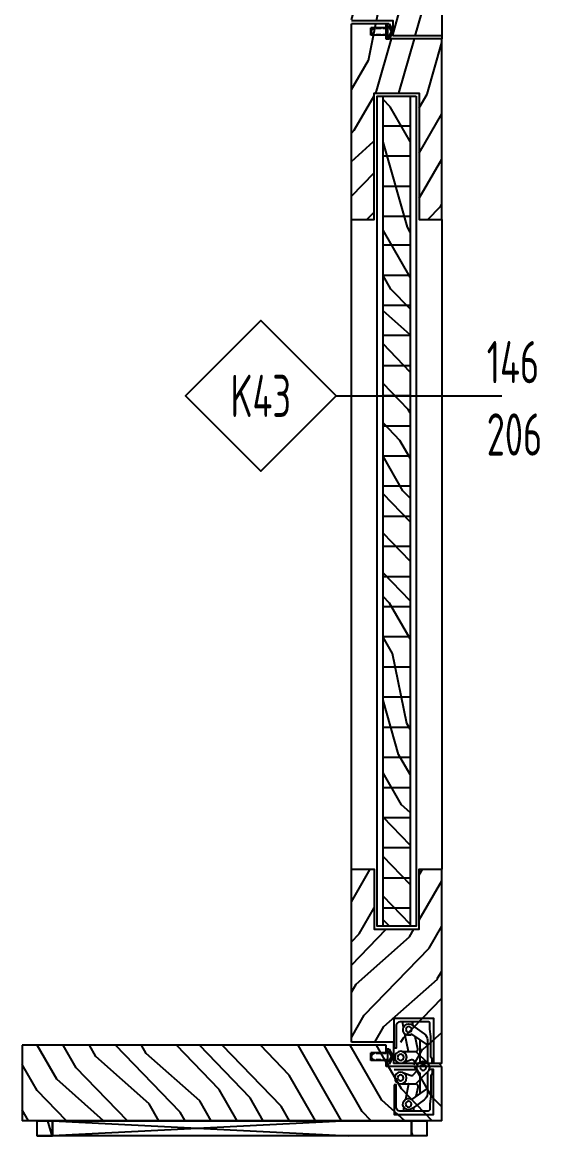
# Model space of a CAD drawing. Header units: millimetres. Extents: x 1322 to 4174, y 1889 to 3847.
# Drawn here: x 1341.7 to 1376.1, y 2641.9 to 2715.8 of the extents above; entities that cross this region are included whole.
import ezdxf
from ezdxf.enums import TextEntityAlignment as Align

# ---------------------------------------------------------------- set-up
doc = ezdxf.new("R2010")
doc.units = ezdxf.units.MM
doc.linetypes.add('DASHDOT', pattern=[1, 0.5, -0.25, 0, -0.25])
for name, color, linetype in [('axis', 5, 'DASHDOT'), ('dim_int', 183, 'Continuous'), ('elev3', 8, 'Continuous'), ('frame', 43, 'Continuous'), ('hatch', 137, 'Continuous'), ('mat_mortar', 145, 'Continuous'), ('mat_timber', 44, 'Continuous'), ('symbol_no', 12, 'Continuous')]:
    doc.layers.add(name, color=color, linetype=linetype)
doc.styles.add('text3', font='geniso.shx', dxfattribs={"width": 0.7})
pattern_1 = [(60, (-14966.279, 3911.23), (27.990381, 18.480762), [7.5, -6, 3, -7.5, 1.5, -4.5]), (60, (-14964.23, 3911.78), (27.990381, 18.480762), [4.5, -7.5, 4.5, -6, 1.5, -6]), (60, (-14963.68, 3909.73), (27.990381, 18.480762), [4.5, -7.5, 6, -4.5, 3, -4.5]), (60, (-14961.632, 3910.28), (27.990381, 18.480762), [4.5, -4.5, 6, -4.5, 6, -4.5]), (60, (-14959.583, 3910.829), (27.990381, 18.480762), [4.5, -4.5, 3, -4.5, 6, -7.5]), (60, (-14959.034, 3908.78), (27.990381, 18.480762), [6, -6, 1.5, -6, 3, -7.5]), (60, (-14958.485, 3906.73), (27.990381, 18.480762), [7.5, -4.5, 3, -7.5, 3, -4.5]), (60, (-14956.436, 3907.28), (27.990381, 18.480762), [7.5, -4.5, 3, -6, 4.5, -4.5]), (60, (-14955.137, 3906.53), (27.990381, 18.480762), [6, -6, 4.5, -4.5, 3, -6]), (60, (-14953.837, 3905.78), (27.990381, 18.480762), [7.5, -4.5, 3, -6, 3, -6]), (45.963757, (-14968.529, 3907.3335), (-15, -25.980762), [6.18465, -55.661934]), (45.963757, (-14961.98, 3915.677), (-15, -25.980762), [6.18465, -55.661934]), (45.963757, (-14961.431, 3913.628), (-15, -25.980762), [6.18465, -55.661934]), (45.963757, (-14959.382, 3914.177), (-15, -25.980762), [6.18465, -55.661934]), (45.963757, (-14963.882, 3906.3826), (-15, -25.980762), [6.18465, -55.661934]), (45.963757, (-14962.7836, 3902.2845), (-15, -25.980762), [6.18465, -55.661934]), (45.963757, (-14965.931, 3905.8335), (-15, -25.980762), [6.18465, -6.18465, 6.18465, -43.292634]), (45.963757, (-14963.333, 3904.3335), (-15, -25.980762), [6.18465, -6.18465, 6.18465, -43.292634]), (45.963757, (-14960.7346, 3902.8335), (-15, -25.980762), [6.18465, -6.18465, 6.18465, -43.292634]), (45.963757, (-14958.1365, 3901.3335), (-15, -25.980762), [6.18465, -6.18465, 6.18465, -43.292634]), (74.036243, (-14955.98, 3926.069), (15, 25.980762), [6.18465, -55.661934]), (74.036243, (-14954.681, 3925.319), (15, 25.980762), [6.18465, -55.661934]), (74.036243, (-14954.132, 3923.27), (15, 25.980762), [6.18465, -55.661934]), (74.036243, (-14953.583, 3921.221), (15, 25.980762), [6.18465, -55.661934]), (74.036243, (-14950.9846, 3919.721), (15, 25.980762), [6.18465, -55.661934]), (74.036243, (-14948.9356, 3920.27), (15, 25.980762), [6.18465, -55.661934]), (74.036243, (-14946.3375, 3918.77), (15, 25.980762), [6.18465, -55.661934]), (74.036243, (-14945.0384, 3918.02), (15, 25.980762), [6.18465, -55.661934]), (78.43495, (-14952.2836, 3920.471), (17.009619, 59.4615242), [4.74345, -90.12488]), (78.43495, (-14946.8865, 3920.819), (17.009619, 59.4615242), [4.74345, -90.12488]), (41.56505, (-14967.23, 3906.5835), (-42.990381, -44.4615242), [4.74345, -90.12488]), (41.56505, (-14958.6856, 3903.3826), (-42.990381, -44.4615242), [4.74345, -90.12488]), (41.56505, (-14952.6856, 3913.775), (-42.990381, -44.4615242), [4.74345, -90.12488]), (41.56505, (-14950.0875, 3912.275), (-42.990381, -44.4615242), [4.74345, -90.12488]), (41.56505, (-14956.0336, 3913.976), (-42.990381, -44.4615242), [4.74345, -14.2302, 4.74345, -71.15123])]

# ---------------------------------------------------------------- blocks, each defined once
blk = doc.blocks.new('EFEWFEWF')
at = {"layer": 'mat_mortar'}
for points in [[(148519.408, -67810.015), (148519.457, -67809.965)], [(148519.427, -67810.015), (148519.418, -67810.015)], [(148519.552, -67810.015), (148519.6, -67809.965)], [(148519.851, -67810.015), (148519.552, -67810.015)], [(148519.851, -67810.015), (148519.899, -67809.965)], [(148519.995, -67810.015), (148520.043, -67809.965)], [(148520.202, -67810.015), (148519.995, -67810.015)], [(148520.402, -67809.713), (148520.202, -67809.713), (148520.202, -67810.013)], [(148520.341, -67809.813), (148520.302, -67809.813), (148520.302, -67810.463)], [(148520.341, -67809.813), (148520.551, -67810.213), (148520.341, -67810.613)], [(148520.402, -67809.713), (148520.664, -67810.213), (148520.402, -67810.713)], [(148519.408, -67810.415), (148519.457, -67810.465)], [(148519.552, -67810.415), (148519.6, -67810.465)], [(148519.552, -67810.415), (148519.851, -67810.415)], [(148519.851, -67810.415), (148519.899, -67810.465)], [(148519.995, -67810.415), (148520.043, -67810.465)], [(148519.995, -67810.415), (148520.202, -67810.415)], [(148520.202, -67810.415), (148520.202, -67810.713), (148520.402, -67810.713)], [(148520.302, -67810.463), (148520.302, -67810.613), (148520.341, -67810.613)]]:
    blk.add_lwpolyline(points, dxfattribs=at)
blk.add_arc((148519.423, -67810.215), 0.2, 91.28527, 268.71473, dxfattribs=at)
at = {"layer": 'mat_timber'}
for points in [[(148520.202, -67809.965), (148519.202, -67809.965)], [(148519.202, -67810.465), (148519.202, -67809.965)], [(148520.202, -67810.465), (148519.202, -67810.465)]]:
    blk.add_lwpolyline(points, dxfattribs=at)
blk = doc.blocks.new('gizli mentese')
at = {"layer": 'elev3'}
for points in [[(-86274.658, -21121.969), (-86276.64, -21121.969), (-86276.64, -21124.569), (-86273.64, -21124.569), (-86273.64, -21124.489), (-86273.921, -21124.489), (-86274.061, -21124.409), (-86275.417, -21124.409), (-86275.921, -21124.329), (-86276.321, -21124.329, -0.350131), (-86276.4, -21124.24), (-86276.4, -21122.346, -0.301263), (-86276.202, -21122.099), (-86274.658, -21122.099), (-86274.658, -21121.969)], [(-86274.438, -21122.471), (-86274.438, -21123.363, 0.197563), (-86274.409, -21123.433), (-86273.673, -21124.177)], [(-86273.693, -21122.574), (-86273.894, -21123.115, 0.302831), (-86273.868, -21123.223), (-86273.551, -21123.518)], [(-86272.222, -21121.969), (-86270.24, -21121.969), (-86270.24, -21124.569), (-86273.24, -21124.569), (-86273.24, -21124.489), (-86272.959, -21124.489), (-86272.819, -21124.409), (-86271.463, -21124.409), (-86270.959, -21124.329), (-86270.559, -21124.329, 0.350131), (-86270.48, -21124.24), (-86270.48, -21122.346, 0.301263), (-86270.678, -21122.099), (-86272.222, -21122.099), (-86272.222, -21121.969)], [(-86273.039, -21122.534), (-86272.831, -21123.101, -0.301475), (-86272.856, -21123.209), (-86273.184, -21123.515)], [(-86272.288, -21122.462), (-86272.288, -21123.351, -0.197508), (-86272.317, -21123.421), (-86273.049, -21124.168)], [(-86276.16, -21123.193), (-86275.608, -21123.968, 0.242388), (-86275.201, -21124.177), (-86273.672, -21124.177)], [(-86275.443, -21123.346), (-86274.6, -21123.509, 0.279165), (-86274.405, -21123.437, 0.279165)], [(-86273.057, -21124.177), (-86271.634, -21124.177, 0.242426), (-86271.227, -21123.968), (-86270.679, -21123.199)], [(-86271.457, -21123.438), (-86272.072, -21123.557, -0.336223), (-86272.289, -21123.45), (-86272.304, -21123.404)], [(-86272.288, -21122.931, -0.039554), (-86272.266, -21122.928), (-86271.254, -21122.723)]]:
    blk.add_lwpolyline(points, format="xyb", dxfattribs=at)
for points in [[(-86276.04, -21122.589), (-86276.4, -21122.516)], [(-86274.438, -21122.914), (-86275.613, -21122.676)], [(-86273.64, -21123.443), (-86273.64, -21121.969)], [(-86273.24, -21121.969), (-86273.24, -21123.493)], [(-86270.716, -21122.614), (-86270.48, -21122.566)], [(-86276.4, -21123.161), (-86276.149, -21123.209)], [(-86274.862, -21124.177), (-86275.58, -21123.15)], [(-86271.244, -21123.135), (-86271.973, -21124.177)], [(-86270.48, -21123.25), (-86270.753, -21123.302)], [(-86275.217, -21123.669), (-86273.718, -21123.669)], [(-86273.011, -21123.669), (-86271.618, -21123.669)], [(-86273.64, -21124.569), (-86273.64, -21124.215)], [(-86273.24, -21124.489), (-86273.24, -21124.293)]]:
    blk.add_lwpolyline(points, dxfattribs=at)
for centre, radius in [((-86274.049, -21122.408), 0.394), ((-86274.049, -21122.406), 0.206), ((-86272.673, -21122.394), 0.391), ((-86272.679, -21122.396), 0.196), ((-86275.894, -21122.935), 0.196), ((-86270.94, -21122.923), 0.196), ((-86273.365, -21123.893), 0.196)]:
    blk.add_circle(centre, radius, dxfattribs=at)
for centre, radius, start, end in [((-86275.888, -21122.934), 0.377, 324.8427, 223.6315), ((-86270.934, -21122.922), 0.377, 312.5799, 214.42732), ((-86273.365, -21123.893), 0.419, 32.33968, 318.8667)]:
    blk.add_arc(centre, radius, start, end, dxfattribs=at)
blk = doc.blocks.new('*U17')
blk.add_line((0, 0), (-55, 0))
blk.add_lwpolyline([(0, 0), (25, 25), (50, 0), (25, -25)], close=True)
at = {"color": 7, "style": 'text3', "width": 0.7}
for tag, p in [('100', (-50, 0)), ('220', (-50, -24))]:
    blk.add_attdef(tag, text='', height=14, dxfattribs=at).set_placement(p, align=Align.BOTTOM_LEFT)
blk.add_attdef('K00', text='', height=14, dxfattribs=at).set_placement((25, 0), align=Align.MIDDLE_CENTER)

msp = doc.modelspace()

# ---------------------------------------------------------------- hatches: boundary and pattern name
at = {"layer": 'hatch'}
h = msp.add_hatch(dxfattribs=at)
h.set_pattern_fill('HARDWOOD', color=256, scale=15, angle=120, style=0, pattern_type=2)
h.set_pattern_definition(pattern_1)
h.paths.add_polyline_path([(1369.567, 2714.908), (1366.33, 2714.908), (1366.33, 2715.908), (1363.567, 2715.908), (1363.567, 2726.908), (1365.067, 2726.908), (1365.067, 2718.505), (1368.067, 2718.505), (1368.067, 2726.908), (1369.567, 2726.908)])
h = msp.add_hatch(dxfattribs=at)
h.set_pattern_fill('HARDWOOD', color=256, scale=15, angle=120, style=0, pattern_type=2)
h.set_pattern_definition(pattern_1)
h.paths.add_polyline_path([(1369.567, 2714.708), (1365.867, 2714.708), (1365.867, 2715.708), (1363.567, 2715.708), (1363.567, 2702.708), (1365.067, 2702.708), (1365.067, 2711.111), (1368.067, 2711.111), (1368.067, 2702.708), (1369.567, 2702.708)])
h = msp.add_hatch(dxfattribs=at)
h.set_pattern_fill('HARDWOOD', color=256, scale=15, angle=120, style=0, pattern_type=2)
h.set_pattern_definition([(120, (2576.922, 2757.984), (-27.99038, 18.48076), [7.5, -6, 3, -7.5, 1.5, -4.5]), (120, (2574.873, 2758.533), (-27.99038, 18.48076), [4.5, -7.5, 4.5, -6, 1.5, -6]), (120, (2574.324, 2756.484), (-27.99038, 18.48076), [4.5, -7.5, 6, -4.5, 3, -4.5]), (120, (2572.275, 2757.033), (-27.99038, 18.48076), [4.5, -4.5, 6, -4.5, 6, -4.5]), (120, (2570.226, 2757.582), (-27.99038, 18.48076), [4.5, -4.5, 3, -4.5, 6, -7.5]), (120, (2569.677, 2755.533), (-27.99038, 18.48076), [6, -6, 1.5, -6, 3, -7.5]), (120, (2569.128, 2753.484), (-27.99038, 18.48076), [7.5, -4.5, 3, -7.5, 3, -4.5]), (120, (2567.079, 2754.033), (-27.99038, 18.48076), [7.5, -4.5, 3, -6, 4.5, -4.5]), (120, (2565.78, 2753.283), (-27.99038, 18.48076), [6, -6, 4.5, -4.5, 3, -6]), (120, (2564.481, 2752.533), (-27.99038, 18.48076), [7.5, -4.5, 3, -6, 3, -6]), (134.03624, (2579.172, 2754.087), (15, -25.98076), [6.18465, -55.66193]), (134.03624, (2572.623, 2762.43), (15, -25.98076), [6.18465, -55.66193]), (134.03624, (2572.074, 2760.381), (15, -25.98076), [6.18465, -55.66193]), (134.03624, (2570.025, 2760.93), (15, -25.98076), [6.18465, -55.66193]), (134.03624, (2574.525, 2753.136), (15, -25.98076), [6.18465, -55.66193]), (134.03624, (2573.427, 2749.038), (15, -25.98076), [6.18465, -55.66193]), (134.03624, (2576.574, 2752.587), (15, -25.98076), [6.18465, -6.18465, 6.18465, -43.29263]), (134.03624, (2573.976, 2751.087), (15, -25.98076), [6.18465, -6.18465, 6.18465, -43.29263]), (134.03624, (2571.378, 2749.587), (15, -25.98076), [6.18465, -6.18465, 6.18465, -43.29263]), (134.03624, (2568.78, 2748.087), (15, -25.98076), [6.18465, -6.18465, 6.18465, -43.29263]), (105.96376, (2566.623, 2772.8225), (-15, 25.98076), [6.18465, -55.66193]), (105.96376, (2565.324, 2772.0725), (-15, 25.98076), [6.18465, -55.66193]), (105.96376, (2564.775, 2770.0234), (-15, 25.98076), [6.18465, -55.66193]), (105.96376, (2564.226, 2767.9744), (-15, 25.98076), [6.18465, -55.66193]), (105.96376, (2561.628, 2766.4744), (-15, 25.98076), [6.18465, -55.66193]), (105.96376, (2559.579, 2767.0234), (-15, 25.98076), [6.18465, -55.66193]), (105.96376, (2556.981, 2765.5234), (-15, 25.98076), [6.18465, -55.66193]), (105.96376, (2555.682, 2764.7734), (-15, 25.98076), [6.18465, -55.66193]), (101.56505, (2562.927, 2767.2244), (-17.009619, 59.461524), [4.74345, -90.12488]), (101.56505, (2557.53, 2767.5725), (-17.009619, 59.461524), [4.74345, -90.12488]), (138.43495, (2577.873, 2753.337), (42.990381, -44.461524), [4.74345, -90.12488]), (138.43495, (2569.329, 2750.136), (42.990381, -44.461524), [4.74345, -90.12488]), (138.43495, (2563.329, 2760.528), (42.990381, -44.461524), [4.74345, -90.12488]), (138.43495, (2560.731, 2759.028), (42.990381, -44.461524), [4.74345, -90.12488]), (138.43495, (2566.677, 2760.729), (42.990381, -44.461524), [4.74345, -14.2302, 4.74345, -71.15123])])
h.paths.add_polyline_path([(1367.467, 2710.911), (1367.467, 2655.811), (1365.667, 2655.811), (1365.667, 2710.911)])
h = msp.add_hatch(dxfattribs=at)
h.set_pattern_fill('HARDWOOD', color=256, scale=15, angle=120, style=0, pattern_type=2)
h.set_pattern_definition([(60, (-14966.279, 3908.33), (27.990381, 18.480762), [7.5, -6, 3, -7.5, 1.5, -4.5]), (60, (-14964.23, 3908.88), (27.990381, 18.480762), [4.5, -7.5, 4.5, -6, 1.5, -6]), (60, (-14963.68, 3906.83), (27.990381, 18.480762), [4.5, -7.5, 6, -4.5, 3, -4.5]), (60, (-14961.632, 3907.38), (27.990381, 18.480762), [4.5, -4.5, 6, -4.5, 6, -4.5]), (60, (-14959.583, 3907.929), (27.990381, 18.480762), [4.5, -4.5, 3, -4.5, 6, -7.5]), (60, (-14959.034, 3905.88), (27.990381, 18.480762), [6, -6, 1.5, -6, 3, -7.5]), (60, (-14958.485, 3903.83), (27.990381, 18.480762), [7.5, -4.5, 3, -7.5, 3, -4.5]), (60, (-14956.436, 3904.38), (27.990381, 18.480762), [7.5, -4.5, 3, -6, 4.5, -4.5]), (60, (-14955.137, 3903.63), (27.990381, 18.480762), [6, -6, 4.5, -4.5, 3, -6]), (60, (-14953.837, 3902.88), (27.990381, 18.480762), [7.5, -4.5, 3, -6, 3, -6]), (45.963757, (-14968.529, 3904.4335), (-15, -25.980762), [6.18465, -55.661934]), (45.963757, (-14961.98, 3912.777), (-15, -25.980762), [6.18465, -55.661934]), (45.963757, (-14961.431, 3910.728), (-15, -25.980762), [6.18465, -55.661934]), (45.963757, (-14959.382, 3911.277), (-15, -25.980762), [6.18465, -55.661934]), (45.963757, (-14963.882, 3903.4826), (-15, -25.980762), [6.18465, -55.661934]), (45.963757, (-14962.7836, 3899.3845), (-15, -25.980762), [6.18465, -55.661934]), (45.963757, (-14965.931, 3902.9335), (-15, -25.980762), [6.18465, -6.18465, 6.18465, -43.292634]), (45.963757, (-14963.333, 3901.4335), (-15, -25.980762), [6.18465, -6.18465, 6.18465, -43.292634]), (45.963757, (-14960.7346, 3899.9335), (-15, -25.980762), [6.18465, -6.18465, 6.18465, -43.292634]), (45.963757, (-14958.1365, 3898.4335), (-15, -25.980762), [6.18465, -6.18465, 6.18465, -43.292634]), (74.036243, (-14955.98, 3923.169), (15, 25.980762), [6.18465, -55.661934]), (74.036243, (-14954.681, 3922.419), (15, 25.980762), [6.18465, -55.661934]), (74.036243, (-14954.132, 3920.37), (15, 25.980762), [6.18465, -55.661934]), (74.036243, (-14953.583, 3918.321), (15, 25.980762), [6.18465, -55.661934]), (74.036243, (-14950.9846, 3916.821), (15, 25.980762), [6.18465, -55.661934]), (74.036243, (-14948.9356, 3917.37), (15, 25.980762), [6.18465, -55.661934]), (74.036243, (-14946.3375, 3915.87), (15, 25.980762), [6.18465, -55.661934]), (74.036243, (-14945.0384, 3915.12), (15, 25.980762), [6.18465, -55.661934]), (78.43495, (-14952.2836, 3917.571), (17.009619, 59.4615242), [4.74345, -90.12488]), (78.43495, (-14946.8865, 3917.919), (17.009619, 59.4615242), [4.74345, -90.12488]), (41.56505, (-14967.23, 3903.6835), (-42.990381, -44.4615242), [4.74345, -90.12488]), (41.56505, (-14958.6856, 3900.4826), (-42.990381, -44.4615242), [4.74345, -90.12488]), (41.56505, (-14952.6856, 3910.875), (-42.990381, -44.4615242), [4.74345, -90.12488]), (41.56505, (-14950.0875, 3909.375), (-42.990381, -44.4615242), [4.74345, -90.12488]), (41.56505, (-14956.0336, 3911.076), (-42.990381, -44.4615242), [4.74345, -14.2302, 4.74345, -71.15123])])
h.paths.add_polyline_path([(1367.367, 2648.111), (1367.367, 2646.611), (1369.567, 2646.611), (1369.567, 2659.611), (1368.067, 2659.611), (1368.067, 2655.611), (1365.067, 2655.611), (1365.067, 2659.611), (1363.567, 2659.611), (1363.567, 2648.111)])
h = msp.add_hatch(dxfattribs=at)
h.set_pattern_fill('HARDWOOD', color=256, scale=15, angle=120, style=0, pattern_type=2)
h.set_pattern_definition([(120, (10211.098, 7957.337), (-27.99038, 18.480762), [7.5, -6, 3, -7.5, 1.5, -4.5]), (120, (10209.05, 7957.886), (-27.99038, 18.480762), [4.5, -7.5, 4.5, -6, 1.5, -6]), (120, (10208.5, 7955.837), (-27.99038, 18.480762), [4.5, -7.5, 6, -4.5, 3, -4.5]), (120, (10206.451, 7956.386), (-27.99038, 18.480762), [4.5, -4.5, 6, -4.5, 6, -4.5]), (120, (10204.402, 7956.935), (-27.99038, 18.480762), [4.5, -4.5, 3, -4.5, 6, -7.5]), (120, (10203.853, 7954.886), (-27.99038, 18.480762), [6, -6, 1.5, -6, 3, -7.5]), (120, (10203.304, 7952.837), (-27.99038, 18.480762), [7.5, -4.5, 3, -7.5, 3, -4.5]), (120, (10201.255, 7953.386), (-27.99038, 18.480762), [7.5, -4.5, 3, -6, 4.5, -4.5]), (120, (10199.956, 7952.636), (-27.99038, 18.480762), [6, -6, 4.5, -4.5, 3, -6]), (120, (10198.657, 7951.886), (-27.99038, 18.480762), [7.5, -4.5, 3, -6, 3, -6]), (134.03624, (10213.3484, 7953.44), (15, -25.980762), [6.18465, -55.661934]), (134.03624, (10206.7994, 7961.783), (15, -25.980762), [6.18465, -55.661934]), (134.03624, (10206.25, 7959.734), (15, -25.980762), [6.18465, -55.661934]), (134.03624, (10204.201, 7960.283), (15, -25.980762), [6.18465, -55.661934]), (134.03624, (10208.701, 7952.489), (15, -25.980762), [6.18465, -55.661934]), (134.03624, (10207.603, 7948.391), (15, -25.980762), [6.18465, -55.661934]), (134.03624, (10210.75, 7951.94), (15, -25.980762), [6.18465, -6.18465, 6.18465, -43.292634]), (134.03624, (10208.152, 7950.44), (15, -25.980762), [6.18465, -6.18465, 6.18465, -43.292634]), (134.03624, (10205.554, 7948.94), (15, -25.980762), [6.18465, -6.18465, 6.18465, -43.292634]), (134.03624, (10202.956, 7947.44), (15, -25.980762), [6.18465, -6.18465, 6.18465, -43.292634]), (105.96376, (10200.7994, 7972.1754), (-15, 25.980762), [6.18465, -55.661934]), (105.96376, (10199.5, 7971.4254), (-15, 25.980762), [6.18465, -55.661934]), (105.96376, (10198.951, 7969.376), (-15, 25.980762), [6.18465, -55.661934]), (105.96376, (10198.402, 7967.327), (-15, 25.980762), [6.18465, -55.661934]), (105.96376, (10195.804, 7965.827), (-15, 25.980762), [6.18465, -55.661934]), (105.96376, (10193.755, 7966.376), (-15, 25.980762), [6.18465, -55.661934]), (105.96376, (10191.157, 7964.876), (-15, 25.980762), [6.18465, -55.661934]), (105.96376, (10189.858, 7964.126), (-15, 25.980762), [6.18465, -55.661934]), (101.56505, (10197.1032, 7966.5773), (-17.009619, 59.4615242), [4.74345, -90.12488]), (101.56505, (10191.706, 7966.9254), (-17.009619, 59.4615242), [4.74345, -90.12488]), (138.43495, (10212.0494, 7952.69), (42.990381, -44.4615242), [4.74345, -90.12488]), (138.43495, (10203.505, 7949.489), (42.990381, -44.4615242), [4.74345, -90.12488]), (138.43495, (10197.505, 7959.881), (42.990381, -44.4615242), [4.74345, -90.12488]), (138.43495, (10194.907, 7958.381), (42.990381, -44.4615242), [4.74345, -90.12488]), (138.43495, (10200.8532, 7960.082), (42.990381, -44.4615242), [4.74345, -14.2302, 4.74345, -71.15123])])
h.paths.add_polyline_path([(1369.567, 2642.911), (1369.567, 2646.511), (1366.867, 2646.511), (1365.867, 2646.511), (1365.867, 2647.461), (1365.867, 2647.911), (1341.711, 2647.911), (1341.711, 2642.911)])
h = msp.add_hatch(dxfattribs=at)
h.set_pattern_fill('HARDWOOD', color=256, scale=15, angle=480, style=0, pattern_type=2)
h.set_pattern_definition([(120, (-23437.972, 94070.265), (-27.990381, 18.480762), [7.5, -6, 3, -7.5, 1.5, -4.5]), (120, (-23440.02, 94070.814), (-27.990381, 18.480762), [4.5, -7.5, 4.5, -6, 1.5, -6]), (120, (-23440.57, 94068.765), (-27.990381, 18.480762), [4.5, -7.5, 6, -4.5, 3, -4.5]), (120, (-23442.619, 94069.314), (-27.990381, 18.480762), [4.5, -4.5, 6, -4.5, 6, -4.5]), (120, (-23444.668, 94069.863), (-27.990381, 18.480762), [4.5, -4.5, 3, -4.5, 6, -7.5]), (120, (-23445.217, 94067.814), (-27.990381, 18.480762), [6, -6, 1.5, -6, 3, -7.5]), (120, (-23445.766, 94065.765), (-27.990381, 18.480762), [7.5, -4.5, 3, -7.5, 3, -4.5]), (120, (-23447.815, 94066.314), (-27.990381, 18.480762), [7.5, -4.5, 3, -6, 4.5, -4.5]), (120, (-23449.114, 94065.564), (-27.990381, 18.480762), [6, -6, 4.5, -4.5, 3, -6]), (120, (-23450.413, 94064.814), (-27.990381, 18.480762), [7.5, -4.5, 3, -6, 3, -6]), (134.0362435, (-23435.7215, 94066.3674), (15, -25.9807621), [6.18465, -55.6619344]), (134.0362435, (-23442.2706, 94074.711), (15, -25.9807621), [6.18465, -55.6619344]), (134.0362435, (-23442.8196, 94072.6616), (15, -25.9807621), [6.18465, -55.6619344]), (134.0362435, (-23444.8686, 94073.211), (15, -25.9807621), [6.18465, -55.6619344]), (134.0362435, (-23440.3686, 94065.4164), (15, -25.9807621), [6.18465, -55.6619344]), (134.0362435, (-23441.467, 94061.318), (15, -25.9807621), [6.18465, -55.6619344]), (134.0362435, (-23438.3196, 94064.8674), (15, -25.9807621), [6.18465, -6.18465, 6.18465, -43.2926344]), (134.0362435, (-23440.918, 94063.3674), (15, -25.9807621), [6.18465, -6.18465, 6.18465, -43.2926344]), (134.0362435, (-23443.516, 94061.8674), (15, -25.9807621), [6.18465, -6.18465, 6.18465, -43.2926344]), (134.0362435, (-23446.114, 94060.3674), (15, -25.9807621), [6.18465, -6.18465, 6.18465, -43.2926344]), (105.9637565, (-23448.2706, 94085.103), (-15, 25.9807621), [6.18465, -55.6619344]), (105.9637565, (-23449.5696, 94084.353), (-15, 25.9807621), [6.18465, -55.6619344]), (105.9637565, (-23450.1186, 94082.304), (-15, 25.9807621), [6.18465, -55.6619344]), (105.9637565, (-23450.668, 94080.255), (-15, 25.9807621), [6.18465, -55.6619344]), (105.9637565, (-23453.266, 94078.755), (-15, 25.9807621), [6.18465, -55.6619344]), (105.9637565, (-23455.315, 94079.304), (-15, 25.9807621), [6.18465, -55.6619344]), (105.9637565, (-23457.913, 94077.804), (-15, 25.9807621), [6.18465, -55.6619344]), (105.9637565, (-23459.212, 94077.054), (-15, 25.9807621), [6.18465, -55.6619344]), (101.565051, (-23451.9667, 94079.505), (-17.00961897, 59.46152422), [4.74345, -90.12488]), (101.565051, (-23457.364, 94079.853), (-17.00961897, 59.46152422), [4.74345, -90.12488]), (138.434949, (-23437.0206, 94065.6174), (42.99038105, -44.46152423), [4.74345, -90.12488]), (138.434949, (-23445.565, 94062.4164), (42.99038105, -44.46152423), [4.74345, -90.12488]), (138.434949, (-23451.565, 94072.8087), (42.99038105, -44.46152423), [4.74345, -90.12488]), (138.434949, (-23454.163, 94071.3087), (42.99038105, -44.46152423), [4.74345, -90.12488]), (138.434949, (-23448.2167, 94073.0097), (42.99038105, -44.46152423), [4.74345, -14.2302, 4.74345, -71.1512298])])
h.paths.add_polyline_path([(1343.711, 2642.911), (1343.711, 2641.911), (1342.711, 2641.911), (1342.711, 2642.911)])
h = msp.add_hatch(dxfattribs=at)
h.set_pattern_fill('HARDWOOD', color=256, scale=15, angle=480, style=0, pattern_type=2)
h.set_pattern_definition([(120, (-23412.502, 94070.265), (-27.990381, 18.480762), [7.5, -6, 3, -7.5, 1.5, -4.5]), (120, (-23414.551, 94070.814), (-27.990381, 18.480762), [4.5, -7.5, 4.5, -6, 1.5, -6]), (120, (-23415.1, 94068.765), (-27.990381, 18.480762), [4.5, -7.5, 6, -4.5, 3, -4.5]), (120, (-23417.149, 94069.314), (-27.990381, 18.480762), [4.5, -4.5, 6, -4.5, 6, -4.5]), (120, (-23419.198, 94069.863), (-27.990381, 18.480762), [4.5, -4.5, 3, -4.5, 6, -7.5]), (120, (-23419.747, 94067.814), (-27.990381, 18.480762), [6, -6, 1.5, -6, 3, -7.5]), (120, (-23420.296, 94065.765), (-27.990381, 18.480762), [7.5, -4.5, 3, -7.5, 3, -4.5]), (120, (-23422.345, 94066.314), (-27.990381, 18.480762), [7.5, -4.5, 3, -6, 4.5, -4.5]), (120, (-23423.644, 94065.564), (-27.990381, 18.480762), [6, -6, 4.5, -4.5, 3, -6]), (120, (-23424.943, 94064.814), (-27.990381, 18.480762), [7.5, -4.5, 3, -6, 3, -6]), (134.0362435, (-23410.252, 94066.3674), (15, -25.9807621), [6.18465, -55.6619344]), (134.0362435, (-23416.801, 94074.711), (15, -25.9807621), [6.18465, -55.6619344]), (134.0362435, (-23417.35, 94072.6616), (15, -25.9807621), [6.18465, -55.6619344]), (134.0362435, (-23419.399, 94073.211), (15, -25.9807621), [6.18465, -55.6619344]), (134.0362435, (-23414.899, 94065.4164), (15, -25.9807621), [6.18465, -55.6619344]), (134.0362435, (-23415.997, 94061.318), (15, -25.9807621), [6.18465, -55.6619344]), (134.0362435, (-23412.85, 94064.8674), (15, -25.9807621), [6.18465, -6.18465, 6.18465, -43.2926344]), (134.0362435, (-23415.448, 94063.3674), (15, -25.9807621), [6.18465, -6.18465, 6.18465, -43.2926344]), (134.0362435, (-23418.046, 94061.8674), (15, -25.9807621), [6.18465, -6.18465, 6.18465, -43.2926344]), (134.0362435, (-23420.644, 94060.3674), (15, -25.9807621), [6.18465, -6.18465, 6.18465, -43.2926344]), (105.9637565, (-23422.801, 94085.103), (-15, 25.9807621), [6.18465, -55.6619344]), (105.9637565, (-23424.1, 94084.353), (-15, 25.9807621), [6.18465, -55.6619344]), (105.9637565, (-23424.649, 94082.304), (-15, 25.9807621), [6.18465, -55.6619344]), (105.9637565, (-23425.198, 94080.255), (-15, 25.9807621), [6.18465, -55.6619344]), (105.9637565, (-23427.796, 94078.755), (-15, 25.9807621), [6.18465, -55.6619344]), (105.9637565, (-23429.845, 94079.304), (-15, 25.9807621), [6.18465, -55.6619344]), (105.9637565, (-23432.443, 94077.804), (-15, 25.9807621), [6.18465, -55.6619344]), (105.9637565, (-23433.7424, 94077.054), (-15, 25.9807621), [6.18465, -55.6619344]), (101.565051, (-23426.497, 94079.505), (-17.00961897, 59.46152422), [4.74345, -90.12488]), (101.565051, (-23431.8943, 94079.853), (-17.00961897, 59.46152422), [4.74345, -90.12488]), (138.434949, (-23411.551, 94065.6174), (42.99038105, -44.46152423), [4.74345, -90.12488]), (138.434949, (-23420.0953, 94062.4164), (42.99038105, -44.46152423), [4.74345, -90.12488]), (138.434949, (-23426.0953, 94072.8087), (42.99038105, -44.46152423), [4.74345, -90.12488]), (138.434949, (-23428.6933, 94071.3087), (42.99038105, -44.46152423), [4.74345, -90.12488]), (138.434949, (-23422.747, 94073.0097), (42.99038105, -44.46152423), [4.74345, -14.2302, 4.74345, -71.1512298])])
h.paths.add_polyline_path([(1368.567, 2642.911), (1368.567, 2641.911), (1367.567, 2641.911), (1367.567, 2642.911)])

# ---------------------------------------------------------------- linework, layer by layer
at = {"layer": 'elev3'}
for p, q in [((1363.567, 2659.711), (1363.567, 2702.708)), ((1369.567, 2702.708), (1369.567, 2659.611))]:
    msp.add_line(p, q, dxfattribs=at)
for points in [[(1363.404, 2642.911), (1343.711, 2641.911)], [(1343.711, 2642.911), (1363.404, 2641.911)]]:
    msp.add_lwpolyline(points, dxfattribs=at)
at = {"layer": 'frame'}
for points in [[(1367.867, 2710.911), (1367.867, 2655.811), (1365.267, 2655.811), (1365.267, 2710.911)], [(1367.467, 2710.911), (1367.467, 2655.811), (1365.667, 2655.811), (1365.667, 2710.911)]]:
    msp.add_lwpolyline(points, close=True, dxfattribs=at)
for points in [[(1367.467, 2708.911), (1365.667, 2708.911)], [(1367.467, 2706.911), (1365.667, 2706.911)], [(1367.467, 2704.911), (1365.667, 2704.911)], [(1367.467, 2702.911), (1365.667, 2702.911)], [(1367.467, 2701.011), (1365.667, 2701.011)], [(1367.467, 2699.011), (1365.667, 2699.011)], [(1367.467, 2697.011), (1365.667, 2697.011)], [(1367.467, 2695.011), (1365.667, 2695.011)], [(1367.467, 2693.011), (1365.667, 2693.011)], [(1367.467, 2691.011), (1365.667, 2691.011)], [(1367.467, 2689.011), (1365.667, 2689.011)], [(1367.467, 2687.011), (1365.667, 2687.011)], [(1367.467, 2685.011), (1365.667, 2685.011)], [(1367.467, 2683.011), (1365.667, 2683.011)], [(1367.467, 2681.011), (1365.667, 2681.011)], [(1367.467, 2679.011), (1365.667, 2679.011)], [(1367.467, 2677.011), (1365.667, 2677.011)], [(1367.467, 2675.011), (1365.667, 2675.011)], [(1367.467, 2673.011), (1365.667, 2673.011)], [(1367.467, 2671.011), (1365.667, 2671.011)], [(1367.467, 2669.011), (1365.667, 2669.011)], [(1367.467, 2667.011), (1365.667, 2667.011)], [(1367.467, 2665.011), (1365.667, 2665.011)], [(1367.467, 2663.011), (1365.667, 2663.011)], [(1367.467, 2663.011), (1365.667, 2663.011)], [(1367.467, 2661.011), (1365.667, 2661.011)], [(1367.467, 2659.011), (1365.667, 2659.011)], [(1367.467, 2657.011), (1365.667, 2657.011)]]:
    msp.add_lwpolyline(points, dxfattribs=at)
at = {"layer": 'hatch'}
msp.add_line((1369.567, 2714.908), (1369.567, 2714.708), dxfattribs=at)
at = {"layer": 'mat_timber'}
for p, q in [((1369.567, 2726.908), (1369.567, 2714.908)), ((1363.567, 2702.708), (1363.567, 2715.708)), ((1369.567, 2702.708), (1369.567, 2714.708)), ((1363.567, 2648.111), (1363.567, 2659.711)), ((1369.567, 2646.711), (1369.567, 2659.611)), ((1341.711, 2647.911, 0.208), (1341.711, 2642.911, 0.208)), ((1366.367, 2648.111), (1366.367, 2646.711)), ((1369.567, 2646.511), (1365.867, 2646.511)), ((1369.567, 2646.711), (1366.367, 2646.711)), ((1369.567, 2642.911), (1341.711, 2642.911, 0.208))]:
    msp.add_line(p, q, dxfattribs=at)
for points in [[(1369.567, 2714.908), (1366.33, 2714.908), (1366.33, 2715.908), (1363.567, 2715.908)], [(1369.567, 2714.708), (1365.867, 2714.708), (1365.867, 2715.708), (1363.567, 2715.708)], [(1363.567, 2702.708), (1365.067, 2702.708), (1365.067, 2711.111), (1365.567, 2711.111), (1368.067, 2711.111), (1368.067, 2702.708), (1369.567, 2702.708)], [(1363.567, 2659.611), (1365.067, 2659.611), (1365.067, 2655.611), (1365.567, 2655.611), (1368.067, 2655.611), (1368.067, 2659.611), (1369.567, 2659.611)], [(1365.867, 2647.911), (1341.711, 2647.911)], [(1366.367, 2648.111), (1363.567, 2648.111)], [(1365.867, 2647.411), (1365.867, 2647.911)], [(1365.867, 2646.511), (1365.867, 2647.011)], [(1365.867, 2646.586), (1365.867, 2646.931)], [(1369.567, 2642.911), (1369.567, 2646.511)], [(1342.711, 2641.911), (1343.711, 2641.911), (1343.711, 2642.911), (1367.567, 2642.911), (1367.567, 2641.911), (1342.711, 2641.911)]]:
    msp.add_lwpolyline(points, dxfattribs=at)
for points in [[(1343.711, 2642.911), (1343.711, 2641.911), (1342.711, 2641.911), (1342.711, 2642.911)], [(1368.567, 2642.911), (1368.567, 2641.911), (1367.567, 2641.911), (1367.567, 2642.911)]]:
    msp.add_lwpolyline(points, close=True, dxfattribs=at)

# ---------------------------------------------------------------- block references
at = {"layer": 'axis'}
for p in [(-147154.335, 70525.413), (-147154.335, 70525.413), (-147154.335, 70457.376), (-147154.335, 70457.376)]:
    msp.add_blockref('EFEWFEWF', p, dxfattribs=at)
at = {"layer": 'dim_int', "xscale": -1, "rotation": 90}
msp.add_blockref('gizli mentese', (-19755.562, -83626.929), dxfattribs=at)
at = {"layer": 'symbol_no'}
ref = msp.add_blockref('*U17', (1362.552, 2691.011), dxfattribs=dict(at, xscale=-0.2, yscale=0.2, zscale=0.2))
ref.add_attrib('K00', 'K43', dxfattribs={"layer": '0', "color": 7, "height": 2.8, "style": 'text3', "width": 0.7}).set_placement((1357.552, 2691.011), align=Align.MIDDLE_CENTER)
ref.add_attrib('220', '206', dxfattribs={"layer": '0', "color": 7, "height": 2.8, "style": 'text3', "width": 0.7}).set_placement((1372.552, 2686.211), align=Align.BOTTOM_LEFT)
ref.add_attrib('100', '146', dxfattribs={"layer": '0', "color": 7, "height": 2.8, "style": 'text3', "width": 0.7}).set_placement((1372.552, 2691.011), align=Align.BOTTOM_LEFT)

doc.saveas('drawing.dxf')
